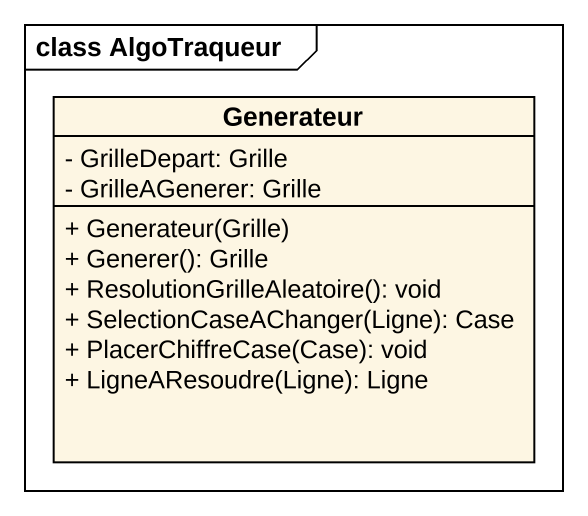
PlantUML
@startuml
mainframe class AlgoTraqueur
hide circle
hide empty members
skinparam classAttributeIconSize 0
class Generateur {
  - GrilleDepart: Grille
  - GrilleAGenerer: Grille
  + Generateur(Grille)
  + Generer(): Grille
  + ResolutionGrilleAleatoire(): void
  + SelectionCaseAChanger(Ligne): Case
  + PlacerChiffreCase(Case): void
  + LigneAResoudre(Ligne): Ligne
}
@enduml
